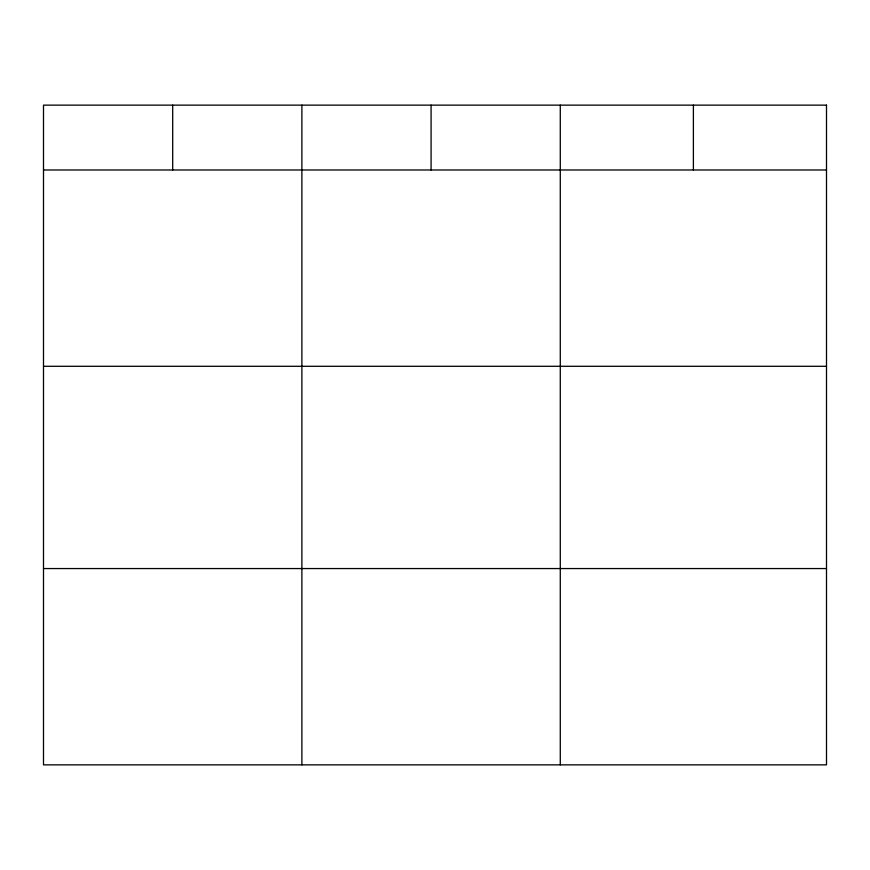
<?xml version="1.0" encoding="UTF-8"?>
<svg xmlns="http://www.w3.org/2000/svg" width="870" height="870" viewBox="0 0 870 870"><rect width="100%" height="100%" fill="white"/><g stroke="black" fill="none" stroke-linecap="round" stroke-linejoin="round"><path stroke-width="1.3" d="M43.5 169.987L826.5 169.987M43.5 366.292L826.5 366.292M43.5 568.556L826.5 568.556M693.39 105.139L693.39 169.987M560.28 105.139L560.28 764.861M431.085 105.139L431.085 169.987M301.89 105.139L301.89 764.861M172.695 105.139L172.695 169.987M826.5 105.139L43.5 105.139L43.5 764.861L826.5 764.861L826.5 105.139"/></g></svg>
